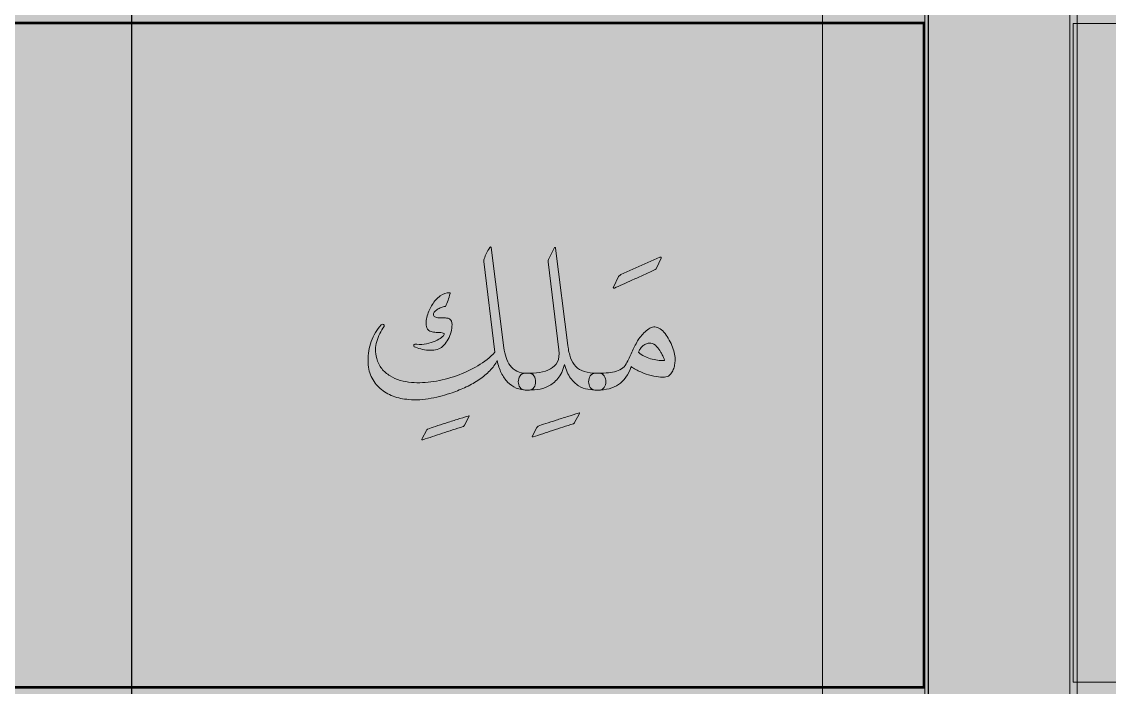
# Model space of a CAD drawing. Header units: inches. Extents: x -1481 to -429, y -1676 to -696.
# Drawn here: x -800.4 to -747.1, y -865.2 to -832.6 of the extents above; entities that cross this region are included whole.
import ezdxf

# ---------------------------------------------------------------- set-up
doc = ezdxf.new("R2010")
doc.units = ezdxf.units.IN
doc.header["$MEASUREMENT"] = 0
doc.layers.add('Layer 1', color=7, linetype='Continuous')

# ---------------------------------------------------------------- blocks, each defined once
blk = doc.blocks.new('block 233')
at = {"layer": 'Layer 1', "true_color": 0x009344}
h = blk.add_hatch(color=114, dxfattribs=at)
h.dxf.hatch_style = 2
h.paths.add_polyline_path([(-693.785, -985.727), (-933.785, -985.727), (-933.785, -695.727), (-693.785, -695.727)])
blk = doc.blocks.new('block 299')
at = {"layer": 'Layer 1', "color": 40, "lineweight": 30, "true_color": 0xf9a01b}
blk.add_lwpolyline([(-834.071, -776.717), (-795.008, -776.717), (-795.008, -979.845), (-834.071, -979.845), (-834.071, -776.717)], dxfattribs=at)
at = {"layer": 'Layer 1', "lineweight": 0}
blk.add_lwpolyline([(-910.189, -800.206), (-756.124, -800.206), (-756.124, -962.906), (-910.189, -962.906), (-910.189, -800.206)], dxfattribs=at)
at = {"layer": 'Layer 1', "color": 40, "lineweight": 30, "true_color": 0xf9a01b}
blk.add_open_spline([(-795.008, -776.717), (-795.008, -776.717), (-772.392, -776.717), (-772.392, -776.717), (-763.308, -776.717), (-755.945, -783.712), (-755.945, -792.342), (-755.945, -792.342), (-755.945, -979.845), (-755.945, -979.845), (-755.945, -979.845), (-795.008, -979.845), (-795.008, -979.845), (-795.008, -979.845), (-795.008, -776.717), (-795.008, -776.717)], degree=3, knots=[0, 0, 0, 0, 1, 1, 1, 2, 2, 2, 3, 3, 3, 4, 4, 4, 5, 5, 5, 5], dxfattribs=at)
blk = doc.blocks.new('block 298')
at = {"layer": 'Layer 1', "true_color": 0x49c6ea}
h = blk.add_hatch(color=133, dxfattribs=at)
h.dxf.hatch_style = 2
h.paths.add_polyline_path([(-918.978, -972.482), (-748.663, -972.482), (-748.663, -755.291), (-918.978, -755.291)])
h = blk.add_hatch(color=133, dxfattribs=at)
h.dxf.hatch_style = 2
h.paths.add_polyline_path([(-907.24, -967.404), (-761.143, -967.404), (-761.143, -765.838), (-907.24, -765.838)])
at = {"layer": 'Layer 1', "true_color": 0xffed96}
h = blk.add_hatch(color=41, dxfattribs=at)
h.dxf.hatch_style = 2
h.paths.add_polyline_path([(-911.867, -865.164), (-756.165, -865.164), (-756.165, -832.639), (-911.867, -832.639)])
at = {"layer": 'Layer 1', "lineweight": 0}
for points in [[(-918.978, -972.482), (-748.663, -972.482), (-748.663, -755.291), (-918.978, -755.291), (-918.978, -972.482)], [(-918.978, -972.482), (-748.663, -972.482), (-748.663, -755.291), (-918.978, -755.291), (-918.978, -972.482)], [(-907.24, -967.404), (-761.143, -967.404), (-761.143, -765.838), (-907.24, -765.838), (-907.24, -967.404)], [(-911.867, -865.164), (-756.165, -865.164), (-756.165, -832.639), (-911.867, -832.639), (-911.867, -865.164)]]:
    blk.add_lwpolyline(points, dxfattribs=at)
at = {"layer": 'Layer 1', "color": 44, "lineweight": 53, "true_color": 0xaf7e09}
blk.add_lwpolyline([(-911.867, -865.164), (-756.165, -865.164), (-756.165, -832.639), (-911.867, -832.639), (-911.867, -865.164)], dxfattribs=at)
at = {"layer": 'Layer 1'}
blk.add_blockref('block 299', (0, 0), dxfattribs=at)
blk = doc.blocks.new('block 303')
at = {"layer": 'Layer 1', "lineweight": 0}
blk.add_lwpolyline([(-918.978, -972.482), (-748.663, -972.482), (-748.663, -755.291), (-918.978, -755.291), (-918.978, -972.482)], dxfattribs=at)
blk = doc.blocks.new('block 312')
at = {"layer": 'Layer 1', "true_color": 0x231f20}
h = blk.add_hatch(color=250, dxfattribs=at)
h.dxf.hatch_style = 2
edge = h.paths.add_edge_path()
edge.add_spline(control_points=[(-778.76, -852.4), (-779.103, -852.508), (-779.44, -852.619), (-779.772, -852.73), (-780.105, -852.842), (-780.423, -852.948), (-780.728, -853.045), (-780.784, -853.063), (-780.798, -853.045), (-780.77, -852.993), (-780.77, -852.993), (-780.555, -852.594), (-780.555, -852.594), (-780.544, -852.573), (-780.534, -852.558), (-780.526, -852.547), (-780.517, -852.537), (-780.502, -852.528), (-780.481, -852.521), (-780.387, -852.486), (-780.262, -852.443), (-780.108, -852.392), (-779.955, -852.341), (-779.787, -852.287), (-779.607, -852.229), (-779.427, -852.172), (-779.242, -852.113), (-779.053, -852.054), (-778.865, -851.994), (-778.684, -851.938), (-778.513, -851.886), (-778.485, -851.875), (-778.467, -851.873), (-778.46, -851.878), (-778.453, -851.883), (-778.457, -851.9), (-778.471, -851.927), (-778.471, -851.927), (-778.697, -852.337), (-778.697, -852.337), (-778.707, -852.351), (-778.717, -852.364), (-778.726, -852.376), (-778.734, -852.389), (-778.746, -852.396), (-778.76, -852.4)], knot_values=[0, 0, 0, 0, 1, 1, 1, 2, 2, 2, 3, 3, 3, 4, 4, 4, 5, 5, 5, 6, 6, 6, 7, 7, 7, 8, 8, 8, 9, 9, 9, 10, 10, 10, 11, 11, 11, 12, 12, 12, 13, 13, 13, 14, 14, 14, 15, 15, 15, 15], degree=3, periodic=1)
at = {"layer": 'Layer 1', "lineweight": 0}
blk.add_open_spline([(-778.76, -852.4), (-779.103, -852.508), (-779.44, -852.619), (-779.772, -852.73), (-780.105, -852.842), (-780.423, -852.948), (-780.728, -853.045), (-780.784, -853.063), (-780.798, -853.045), (-780.77, -852.993), (-780.77, -852.993), (-780.555, -852.594), (-780.555, -852.594), (-780.544, -852.573), (-780.534, -852.558), (-780.526, -852.547), (-780.517, -852.537), (-780.502, -852.528), (-780.481, -852.521), (-780.387, -852.486), (-780.262, -852.443), (-780.108, -852.392), (-779.955, -852.341), (-779.787, -852.287), (-779.607, -852.229), (-779.427, -852.172), (-779.242, -852.113), (-779.053, -852.054), (-778.865, -851.994), (-778.684, -851.938), (-778.513, -851.886), (-778.485, -851.875), (-778.467, -851.873), (-778.46, -851.878), (-778.453, -851.883), (-778.457, -851.9), (-778.471, -851.927), (-778.471, -851.927), (-778.697, -852.337), (-778.697, -852.337), (-778.707, -852.351), (-778.717, -852.364), (-778.726, -852.376), (-778.734, -852.389), (-778.746, -852.396), (-778.76, -852.4)], degree=3, knots=[0, 0, 0, 0, 1, 1, 1, 2, 2, 2, 3, 3, 3, 4, 4, 4, 5, 5, 5, 6, 6, 6, 7, 7, 7, 8, 8, 8, 9, 9, 9, 10, 10, 10, 11, 11, 11, 12, 12, 12, 13, 13, 13, 14, 14, 14, 15, 15, 15, 15], dxfattribs=at)
blk = doc.blocks.new('block 313')
at = {"layer": 'Layer 1', "true_color": 0x231f20}
h = blk.add_hatch(color=250, dxfattribs=at)
h.dxf.hatch_style = 2
edge = h.paths.add_edge_path()
edge.add_spline(control_points=[(-773.353, -852.261), (-773.696, -852.369), (-774.033, -852.479), (-774.366, -852.591), (-774.698, -852.703), (-775.017, -852.808), (-775.321, -852.906), (-775.377, -852.923), (-775.391, -852.906), (-775.363, -852.853), (-775.363, -852.853), (-775.148, -852.455), (-775.148, -852.455), (-775.137, -852.434), (-775.128, -852.418), (-775.119, -852.407), (-775.11, -852.397), (-775.095, -852.388), (-775.074, -852.381), (-774.98, -852.346), (-774.856, -852.303), (-774.702, -852.253), (-774.548, -852.202), (-774.381, -852.148), (-774.2, -852.09), (-774.02, -852.032), (-773.836, -851.974), (-773.647, -851.914), (-773.458, -851.854), (-773.278, -851.799), (-773.106, -851.746), (-773.078, -851.736), (-773.061, -851.733), (-773.054, -851.738), (-773.047, -851.743), (-773.05, -851.76), (-773.064, -851.788), (-773.064, -851.788), (-773.29, -852.198), (-773.29, -852.198), (-773.3, -852.211), (-773.31, -852.224), (-773.319, -852.237), (-773.327, -852.249), (-773.339, -852.257), (-773.353, -852.261)], knot_values=[0, 0, 0, 0, 1, 1, 1, 2, 2, 2, 3, 3, 3, 4, 4, 4, 5, 5, 5, 6, 6, 6, 7, 7, 7, 8, 8, 8, 9, 9, 9, 10, 10, 10, 11, 11, 11, 12, 12, 12, 13, 13, 13, 14, 14, 14, 15, 15, 15, 15], degree=3, periodic=1)
at = {"layer": 'Layer 1', "lineweight": 0}
blk.add_open_spline([(-773.353, -852.261), (-773.696, -852.369), (-774.033, -852.479), (-774.366, -852.591), (-774.698, -852.703), (-775.017, -852.808), (-775.321, -852.906), (-775.377, -852.923), (-775.391, -852.906), (-775.363, -852.853), (-775.363, -852.853), (-775.148, -852.455), (-775.148, -852.455), (-775.137, -852.434), (-775.128, -852.418), (-775.119, -852.407), (-775.11, -852.397), (-775.095, -852.388), (-775.074, -852.381), (-774.98, -852.346), (-774.856, -852.303), (-774.702, -852.253), (-774.548, -852.202), (-774.381, -852.148), (-774.2, -852.09), (-774.02, -852.032), (-773.836, -851.974), (-773.647, -851.914), (-773.458, -851.854), (-773.278, -851.799), (-773.106, -851.746), (-773.078, -851.736), (-773.061, -851.733), (-773.054, -851.738), (-773.047, -851.743), (-773.05, -851.76), (-773.064, -851.788), (-773.064, -851.788), (-773.29, -852.198), (-773.29, -852.198), (-773.3, -852.211), (-773.31, -852.224), (-773.319, -852.237), (-773.327, -852.249), (-773.339, -852.257), (-773.353, -852.261)], degree=3, knots=[0, 0, 0, 0, 1, 1, 1, 2, 2, 2, 3, 3, 3, 4, 4, 4, 5, 5, 5, 6, 6, 6, 7, 7, 7, 8, 8, 8, 9, 9, 9, 10, 10, 10, 11, 11, 11, 12, 12, 12, 13, 13, 13, 14, 14, 14, 15, 15, 15, 15], dxfattribs=at)
blk = doc.blocks.new('block 314')
at = {"layer": 'Layer 1', "true_color": 0x231f20}
h = blk.add_hatch(color=250, dxfattribs=at)
h.dxf.hatch_style = 2
edge = h.paths.add_edge_path()
edge.add_spline(control_points=[(-769.345, -844.714), (-769.52, -844.795), (-769.703, -844.879), (-769.893, -844.966), (-770.084, -845.054), (-770.268, -845.138), (-770.447, -845.218), (-770.625, -845.299), (-770.792, -845.374), (-770.946, -845.444), (-771.1, -845.514), (-771.231, -845.572), (-771.339, -845.617), (-771.364, -845.628), (-771.381, -845.628), (-771.392, -845.617), (-771.402, -845.607), (-771.402, -845.591), (-771.392, -845.57), (-771.392, -845.57), (-771.135, -845.055), (-771.135, -845.055), (-771.117, -845.028), (-771.099, -845.008), (-771.079, -844.995), (-771.06, -844.983), (-771.042, -844.972), (-771.024, -844.961), (-771.024, -844.961), (-769.109, -844.111), (-769.109, -844.111), (-769.053, -844.086), (-769.035, -844.101), (-769.056, -844.153), (-769.056, -844.153), (-769.271, -844.641), (-769.271, -844.641), (-769.282, -844.672), (-769.306, -844.697), (-769.345, -844.714)], knot_values=[0, 0, 0, 0, 1, 1, 1, 2, 2, 2, 3, 3, 3, 4, 4, 4, 5, 5, 5, 6, 6, 6, 7, 7, 7, 8, 8, 8, 9, 9, 9, 10, 10, 10, 11, 11, 11, 12, 12, 12, 13, 13, 13, 13], degree=3, periodic=1)
at = {"layer": 'Layer 1', "lineweight": 0}
blk.add_open_spline([(-769.345, -844.714), (-769.52, -844.795), (-769.703, -844.879), (-769.893, -844.966), (-770.084, -845.054), (-770.268, -845.138), (-770.447, -845.218), (-770.625, -845.299), (-770.792, -845.374), (-770.946, -845.444), (-771.1, -845.514), (-771.231, -845.572), (-771.339, -845.617), (-771.364, -845.628), (-771.381, -845.628), (-771.392, -845.617), (-771.402, -845.607), (-771.402, -845.591), (-771.392, -845.57), (-771.392, -845.57), (-771.135, -845.055), (-771.135, -845.055), (-771.117, -845.028), (-771.099, -845.008), (-771.079, -844.995), (-771.06, -844.983), (-771.042, -844.972), (-771.024, -844.961), (-771.024, -844.961), (-769.109, -844.111), (-769.109, -844.111), (-769.053, -844.086), (-769.035, -844.101), (-769.056, -844.153), (-769.056, -844.153), (-769.271, -844.641), (-769.271, -844.641), (-769.282, -844.672), (-769.306, -844.697), (-769.345, -844.714)], degree=3, knots=[0, 0, 0, 0, 1, 1, 1, 2, 2, 2, 3, 3, 3, 4, 4, 4, 5, 5, 5, 6, 6, 6, 7, 7, 7, 8, 8, 8, 9, 9, 9, 10, 10, 10, 11, 11, 11, 12, 12, 12, 13, 13, 13, 13], dxfattribs=at)
blk = doc.blocks.new('block 297')
at = {"layer": 'Layer 1', "true_color": 0x231f20}
h = blk.add_hatch(color=250, dxfattribs=at)
h.dxf.hatch_style = 2
edge = h.paths.add_edge_path()
edge.add_spline(control_points=[(-775.529, -849.792), (-775.421, -849.792), (-775.339, -849.834), (-775.285, -849.92), (-775.231, -850.006), (-775.204, -850.101), (-775.204, -850.206), (-775.204, -850.308), (-775.231, -850.401), (-775.285, -850.487), (-775.339, -850.573), (-775.421, -850.616), (-775.529, -850.616), (-775.529, -850.616), (-775.629, -850.616), (-775.629, -850.616), (-775.818, -850.616), (-775.992, -850.582), (-776.151, -850.516), (-776.31, -850.449), (-776.451, -850.353), (-776.574, -850.227), (-776.696, -850.101), (-776.8, -849.949), (-776.886, -849.771), (-776.972, -849.592), (-777.039, -849.391), (-777.088, -849.167), (-777.176, -849.345), (-777.295, -849.512), (-777.448, -849.666), (-777.6, -849.82), (-777.773, -849.963), (-777.967, -850.096), (-778.161, -850.229), (-778.372, -850.35), (-778.6, -850.458), (-778.827, -850.567), (-779.058, -850.661), (-779.292, -850.742), (-779.611, -850.854), (-779.956, -850.945), (-780.326, -851.017), (-780.697, -851.089), (-781.063, -851.109), (-781.423, -851.077), (-781.693, -851.056), (-781.948, -851), (-782.19, -850.91), (-782.431, -850.818), (-782.643, -850.693), (-782.825, -850.534), (-783.007, -850.375), (-783.151, -850.182), (-783.258, -849.954), (-783.364, -849.727), (-783.418, -849.464), (-783.418, -849.167), (-783.418, -848.852), (-783.365, -848.541), (-783.26, -848.233), (-783.155, -847.925), (-782.991, -847.655), (-782.767, -847.425), (-782.735, -847.39), (-782.699, -847.383), (-782.657, -847.404), (-782.615, -847.425), (-782.606, -847.454), (-782.63, -847.493), (-782.791, -847.724), (-782.911, -847.97), (-782.99, -848.233), (-783.069, -848.495), (-783.07, -848.772), (-782.993, -849.062), (-782.944, -849.255), (-782.861, -849.422), (-782.746, -849.563), (-782.63, -849.705), (-782.495, -849.823), (-782.339, -849.918), (-782.184, -850.012), (-782.016, -850.086), (-781.835, -850.138), (-781.655, -850.19), (-781.474, -850.224), (-781.292, -850.238), (-780.932, -850.269), (-780.567, -850.255), (-780.198, -850.196), (-779.829, -850.136), (-779.459, -850.042), (-779.088, -849.912), (-778.706, -849.779), (-778.355, -849.617), (-778.033, -849.424), (-777.711, -849.232), (-777.433, -849.01), (-777.198, -848.758), (-777.198, -848.758), (-777.749, -844.317), (-777.749, -844.317), (-777.756, -844.261), (-777.749, -844.216), (-777.728, -844.181), (-777.69, -844.09), (-777.65, -844), (-777.608, -843.911), (-777.566, -843.821), (-777.515, -843.73), (-777.455, -843.635), (-777.417, -843.586), (-777.394, -843.586), (-777.387, -843.635), (-777.387, -843.635), (-776.757, -848.548), (-776.757, -848.548), (-776.736, -848.709), (-776.702, -848.864), (-776.655, -849.015), (-776.608, -849.165), (-776.539, -849.298), (-776.448, -849.414), (-776.36, -849.529), (-776.25, -849.621), (-776.117, -849.689), (-775.984, -849.757), (-775.821, -849.792), (-775.629, -849.792), (-775.629, -849.792), (-775.529, -849.792), (-775.529, -849.792)], knot_values=[0, 0, 0, 0, 1, 1, 1, 2, 2, 2, 3, 3, 3, 4, 4, 4, 5, 5, 5, 6, 6, 6, 7, 7, 7, 8, 8, 8, 9, 9, 9, 10, 10, 10, 11, 11, 11, 12, 12, 12, 13, 13, 13, 14, 14, 14, 15, 15, 15, 16, 16, 16, 17, 17, 17, 18, 18, 18, 19, 19, 19, 20, 20, 20, 21, 21, 21, 22, 22, 22, 23, 23, 23, 24, 24, 24, 25, 25, 25, 26, 26, 26, 27, 27, 27, 28, 28, 28, 29, 29, 29, 30, 30, 30, 31, 31, 31, 32, 32, 32, 33, 33, 33, 34, 34, 34, 35, 35, 35, 36, 36, 36, 37, 37, 37, 38, 38, 38, 39, 39, 39, 40, 40, 40, 41, 41, 41, 42, 42, 42, 43, 43, 43, 44, 44, 44, 44], degree=3, periodic=1)
edge = h.paths.add_edge_path()
edge.add_spline(control_points=[(-779.817, -848.521), (-779.894, -848.581), (-779.99, -848.621), (-780.106, -848.642), (-780.221, -848.663), (-780.341, -848.669), (-780.465, -848.661), (-780.59, -848.652), (-780.713, -848.632), (-780.835, -848.6), (-780.958, -848.569), (-781.065, -848.532), (-781.156, -848.49), (-781.177, -848.469), (-781.18, -848.441), (-781.166, -848.406), (-781.152, -848.371), (-781.105, -848.357), (-781.024, -848.364), (-780.864, -848.385), (-780.704, -848.379), (-780.547, -848.346), (-780.389, -848.312), (-780.248, -848.268), (-780.122, -848.212), (-779.996, -848.156), (-779.893, -848.097), (-779.815, -848.036), (-779.736, -847.975), (-779.693, -847.927), (-779.686, -847.892), (-779.679, -847.86), (-779.693, -847.837), (-779.728, -847.823), (-779.763, -847.809), (-779.804, -847.8), (-779.851, -847.795), (-779.899, -847.789), (-779.946, -847.788), (-779.993, -847.789), (-780.04, -847.791), (-780.071, -847.792), (-780.085, -847.792), (-780.165, -847.785), (-780.247, -847.772), (-780.329, -847.753), (-780.411, -847.733), (-780.482, -847.671), (-780.542, -847.566), (-780.566, -847.479), (-780.575, -847.384), (-780.568, -847.283), (-780.561, -847.181), (-780.543, -847.08), (-780.515, -846.978), (-780.487, -846.877), (-780.452, -846.779), (-780.408, -846.684), (-780.364, -846.59), (-780.319, -846.506), (-780.274, -846.433), (-780.162, -846.254), (-780.031, -846.112), (-779.88, -846.005), (-779.73, -845.898), (-779.576, -845.845), (-779.418, -845.845), (-779.397, -845.845), (-779.389, -845.857), (-779.392, -845.881), (-779.427, -846.007), (-779.462, -846.119), (-779.497, -846.217), (-779.532, -846.315), (-779.571, -846.419), (-779.613, -846.527), (-779.655, -846.52), (-779.71, -846.528), (-779.778, -846.551), (-779.846, -846.573), (-779.913, -846.603), (-779.977, -846.64), (-780.042, -846.677), (-780.098, -846.719), (-780.145, -846.766), (-780.193, -846.813), (-780.216, -846.859), (-780.216, -846.905), (-780.216, -846.964), (-780.19, -847.006), (-780.137, -847.031), (-780.085, -847.055), (-780.022, -847.07), (-779.948, -847.076), (-779.875, -847.081), (-779.8, -847.083), (-779.723, -847.081), (-779.646, -847.079), (-779.583, -847.082), (-779.534, -847.089), (-779.481, -847.099), (-779.437, -847.117), (-779.4, -847.141), (-779.363, -847.166), (-779.336, -847.199), (-779.319, -847.241), (-779.298, -847.349), (-779.296, -847.465), (-779.313, -847.587), (-779.331, -847.71), (-779.362, -847.83), (-779.408, -847.947), (-779.453, -848.064), (-779.512, -848.173), (-779.584, -848.275), (-779.655, -848.376), (-779.733, -848.458), (-779.817, -848.521)], knot_values=[0, 0, 0, 0, 1, 1, 1, 2, 2, 2, 3, 3, 3, 4, 4, 4, 5, 5, 5, 6, 6, 6, 7, 7, 7, 8, 8, 8, 9, 9, 9, 10, 10, 10, 11, 11, 11, 12, 12, 12, 13, 13, 13, 14, 14, 14, 15, 15, 15, 16, 16, 16, 17, 17, 17, 18, 18, 18, 19, 19, 19, 20, 20, 20, 21, 21, 21, 22, 22, 22, 23, 23, 23, 24, 24, 24, 25, 25, 25, 26, 26, 26, 27, 27, 27, 28, 28, 28, 29, 29, 29, 30, 30, 30, 31, 31, 31, 32, 32, 32, 33, 33, 33, 34, 34, 34, 35, 35, 35, 36, 36, 36, 37, 37, 37, 38, 38, 38, 39, 39, 39, 39], degree=3, periodic=1)
h = blk.add_hatch(color=250, dxfattribs=at)
h.dxf.hatch_style = 2
edge = h.paths.add_edge_path()
edge.add_spline(control_points=[(-775.716, -849.792), (-775.716, -849.792), (-775.621, -849.792), (-775.621, -849.792), (-775.411, -849.792), (-775.207, -849.778), (-775.007, -849.75), (-774.808, -849.722), (-774.633, -849.666), (-774.482, -849.582), (-774.332, -849.501), (-774.217, -849.386), (-774.139, -849.235), (-774.06, -849.085), (-774.036, -848.889), (-774.068, -848.647), (-774.068, -848.647), (-774.593, -844.338), (-774.593, -844.338), (-774.596, -844.296), (-774.587, -844.254), (-774.566, -844.212), (-774.566, -844.212), (-774.299, -843.661), (-774.299, -843.661), (-774.288, -843.637), (-774.274, -843.626), (-774.257, -843.627), (-774.239, -843.629), (-774.229, -843.64), (-774.225, -843.661), (-774.225, -843.661), (-773.622, -848.437), (-773.622, -848.437), (-773.594, -848.665), (-773.55, -848.863), (-773.49, -849.031), (-773.431, -849.199), (-773.345, -849.34), (-773.233, -849.456), (-773.125, -849.568), (-772.986, -849.652), (-772.816, -849.708), (-772.646, -849.764), (-772.435, -849.792), (-772.183, -849.792), (-772.183, -849.792), (-772.089, -849.792), (-772.089, -849.792), (-771.977, -849.792), (-771.894, -849.834), (-771.84, -849.92), (-771.785, -850.006), (-771.758, -850.101), (-771.758, -850.206), (-771.758, -850.308), (-771.785, -850.401), (-771.84, -850.487), (-771.894, -850.573), (-771.977, -850.616), (-772.089, -850.616), (-772.089, -850.616), (-772.183, -850.616), (-772.183, -850.616), (-772.334, -850.616), (-772.488, -850.602), (-772.645, -850.576), (-772.803, -850.55), (-772.953, -850.493), (-773.097, -850.406), (-773.24, -850.318), (-773.373, -850.191), (-773.496, -850.025), (-773.618, -849.859), (-773.716, -849.636), (-773.789, -849.356), (-773.863, -849.65), (-773.971, -849.881), (-774.115, -850.049), (-774.258, -850.217), (-774.416, -850.343), (-774.587, -850.427), (-774.762, -850.511), (-774.941, -850.563), (-775.123, -850.584), (-775.305, -850.605), (-775.471, -850.616), (-775.621, -850.616), (-775.621, -850.616), (-775.716, -850.616), (-775.716, -850.616), (-775.828, -850.616), (-775.912, -850.573), (-775.968, -850.487), (-776.024, -850.401), (-776.052, -850.308), (-776.052, -850.206), (-776.052, -850.101), (-776.024, -850.006), (-775.968, -849.92), (-775.912, -849.834), (-775.828, -849.792), (-775.716, -849.792)], knot_values=[0, 0, 0, 0, 1, 1, 1, 2, 2, 2, 3, 3, 3, 4, 4, 4, 5, 5, 5, 6, 6, 6, 7, 7, 7, 8, 8, 8, 9, 9, 9, 10, 10, 10, 11, 11, 11, 12, 12, 12, 13, 13, 13, 14, 14, 14, 15, 15, 15, 16, 16, 16, 17, 17, 17, 18, 18, 18, 19, 19, 19, 20, 20, 20, 21, 21, 21, 22, 22, 22, 23, 23, 23, 24, 24, 24, 25, 25, 25, 26, 26, 26, 27, 27, 27, 28, 28, 28, 29, 29, 29, 30, 30, 30, 31, 31, 31, 32, 32, 32, 33, 33, 33, 34, 34, 34, 34], degree=3, periodic=1)
h = blk.add_hatch(color=250, dxfattribs=at)
h.dxf.hatch_style = 2
edge = h.paths.add_edge_path()
edge.add_spline(control_points=[(-772.182, -849.792), (-772.035, -849.792), (-771.889, -849.787), (-771.743, -849.778), (-771.598, -849.77), (-771.463, -849.75), (-771.337, -849.718), (-771.211, -849.687), (-771.098, -849.64), (-770.998, -849.579), (-770.898, -849.518), (-770.82, -849.435), (-770.764, -849.33), (-770.663, -849.141), (-770.57, -848.951), (-770.486, -848.76), (-770.402, -848.57), (-770.31, -848.385), (-770.208, -848.207), (-770.17, -848.14), (-770.118, -848.067), (-770.053, -847.986), (-769.989, -847.906), (-769.918, -847.83), (-769.841, -847.758), (-769.764, -847.686), (-769.683, -847.627), (-769.599, -847.582), (-769.515, -847.537), (-769.433, -847.516), (-769.353, -847.519), (-769.265, -847.523), (-769.179, -847.554), (-769.095, -847.613), (-769.011, -847.673), (-768.932, -847.75), (-768.857, -847.844), (-768.781, -847.939), (-768.713, -848.045), (-768.652, -848.162), (-768.591, -848.279), (-768.537, -848.397), (-768.492, -848.516), (-768.446, -848.635), (-768.412, -848.75), (-768.39, -848.86), (-768.367, -848.97), (-768.357, -849.066), (-768.361, -849.146), (-768.368, -849.22), (-768.378, -849.297), (-768.392, -849.38), (-768.406, -849.462), (-768.428, -849.54), (-768.458, -849.613), (-768.488, -849.687), (-768.526, -849.754), (-768.573, -849.815), (-768.62, -849.876), (-768.679, -849.923), (-768.749, -849.954), (-768.83, -849.982), (-768.94, -849.991), (-769.08, -849.981), (-769.22, -849.97), (-769.373, -849.944), (-769.539, -849.902), (-769.705, -849.86), (-769.874, -849.802), (-770.045, -849.729), (-770.217, -849.655), (-770.376, -849.568), (-770.523, -849.466), (-770.659, -849.869), (-770.864, -850.161), (-771.137, -850.343), (-771.41, -850.525), (-771.758, -850.616), (-772.182, -850.616), (-772.182, -850.616), (-772.276, -850.616), (-772.276, -850.616), (-772.388, -850.616), (-772.471, -850.573), (-772.525, -850.487), (-772.58, -850.401), (-772.607, -850.307), (-772.607, -850.204), (-772.607, -850.1), (-772.58, -850.006), (-772.525, -849.92), (-772.471, -849.834), (-772.388, -849.792), (-772.276, -849.792), (-772.276, -849.792), (-772.182, -849.792), (-772.182, -849.792)], knot_values=[0, 0, 0, 0, 1, 1, 1, 2, 2, 2, 3, 3, 3, 4, 4, 4, 5, 5, 5, 6, 6, 6, 7, 7, 7, 8, 8, 8, 9, 9, 9, 10, 10, 10, 11, 11, 11, 12, 12, 12, 13, 13, 13, 14, 14, 14, 15, 15, 15, 16, 16, 16, 17, 17, 17, 18, 18, 18, 19, 19, 19, 20, 20, 20, 21, 21, 21, 22, 22, 22, 23, 23, 23, 24, 24, 24, 25, 25, 25, 26, 26, 26, 27, 27, 27, 28, 28, 28, 29, 29, 29, 30, 30, 30, 31, 31, 31, 32, 32, 32, 32], degree=3, periodic=1)
edge = h.paths.add_edge_path()
edge.add_spline(control_points=[(-768.886, -849.172), (-768.879, -849.162), (-768.885, -849.133), (-768.904, -849.086), (-768.923, -849.038), (-768.947, -848.987), (-768.975, -848.931), (-769.003, -848.875), (-769.031, -848.822), (-769.059, -848.771), (-769.087, -848.72), (-769.106, -848.686), (-769.116, -848.668), (-769.176, -848.581), (-769.249, -848.499), (-769.334, -848.422), (-769.42, -848.345), (-769.526, -848.31), (-769.652, -848.317), (-769.708, -848.32), (-769.763, -848.336), (-769.817, -848.364), (-769.871, -848.392), (-769.921, -848.427), (-769.967, -848.469), (-770.012, -848.511), (-770.052, -848.557), (-770.087, -848.608), (-770.122, -848.659), (-770.149, -848.71), (-770.166, -848.763), (-769.988, -848.913), (-769.788, -849.019), (-769.568, -849.08), (-769.347, -849.142), (-769.12, -849.172), (-768.886, -849.172)], knot_values=[0, 0, 0, 0, 1, 1, 1, 2, 2, 2, 3, 3, 3, 4, 4, 4, 5, 5, 5, 6, 6, 6, 7, 7, 7, 8, 8, 8, 9, 9, 9, 10, 10, 10, 11, 11, 11, 12, 12, 12, 12], degree=3, periodic=1)
at = {"layer": 'Layer 1', "lineweight": 0}
blk.add_lwpolyline([(-918.978, -972.482), (-748.663, -972.482), (-748.663, -755.291), (-918.978, -755.291), (-918.978, -972.482)], dxfattribs=at)
for points, knots in [([(-775.529, -849.792), (-775.421, -849.792), (-775.339, -849.834), (-775.285, -849.92), (-775.231, -850.006), (-775.204, -850.101), (-775.204, -850.206), (-775.204, -850.308), (-775.231, -850.401), (-775.285, -850.487), (-775.339, -850.573), (-775.421, -850.616), (-775.529, -850.616), (-775.529, -850.616), (-775.629, -850.616), (-775.629, -850.616), (-775.818, -850.616), (-775.992, -850.582), (-776.151, -850.516), (-776.31, -850.449), (-776.451, -850.353), (-776.574, -850.227), (-776.696, -850.101), (-776.8, -849.949), (-776.886, -849.771), (-776.972, -849.592), (-777.039, -849.391), (-777.088, -849.167), (-777.176, -849.345), (-777.295, -849.512), (-777.448, -849.666), (-777.6, -849.82), (-777.773, -849.963), (-777.967, -850.096), (-778.161, -850.229), (-778.372, -850.35), (-778.6, -850.458), (-778.827, -850.567), (-779.058, -850.661), (-779.292, -850.742), (-779.611, -850.854), (-779.956, -850.945), (-780.326, -851.017), (-780.697, -851.089), (-781.063, -851.109), (-781.423, -851.077), (-781.693, -851.056), (-781.948, -851), (-782.19, -850.91), (-782.431, -850.818), (-782.643, -850.693), (-782.825, -850.534), (-783.007, -850.375), (-783.151, -850.182), (-783.258, -849.954), (-783.364, -849.727), (-783.418, -849.464), (-783.418, -849.167), (-783.418, -848.852), (-783.365, -848.541), (-783.26, -848.233), (-783.155, -847.925), (-782.991, -847.655), (-782.767, -847.425), (-782.735, -847.39), (-782.699, -847.383), (-782.657, -847.404), (-782.615, -847.425), (-782.606, -847.454), (-782.63, -847.493), (-782.791, -847.724), (-782.911, -847.97), (-782.99, -848.233), (-783.069, -848.495), (-783.07, -848.772), (-782.993, -849.062), (-782.944, -849.255), (-782.861, -849.422), (-782.746, -849.563), (-782.63, -849.705), (-782.495, -849.823), (-782.339, -849.918), (-782.184, -850.012), (-782.016, -850.086), (-781.835, -850.138), (-781.655, -850.19), (-781.474, -850.224), (-781.292, -850.238), (-780.932, -850.269), (-780.567, -850.255), (-780.198, -850.196), (-779.829, -850.136), (-779.459, -850.042), (-779.088, -849.912), (-778.706, -849.779), (-778.355, -849.617), (-778.033, -849.424), (-777.711, -849.232), (-777.433, -849.01), (-777.198, -848.758), (-777.198, -848.758), (-777.749, -844.317), (-777.749, -844.317), (-777.756, -844.261), (-777.749, -844.216), (-777.728, -844.181), (-777.69, -844.09), (-777.65, -844), (-777.608, -843.911), (-777.566, -843.821), (-777.515, -843.73), (-777.455, -843.635), (-777.417, -843.586), (-777.394, -843.586), (-777.387, -843.635), (-777.387, -843.635), (-776.757, -848.548), (-776.757, -848.548), (-776.736, -848.709), (-776.702, -848.864), (-776.655, -849.015), (-776.608, -849.165), (-776.539, -849.298), (-776.448, -849.414), (-776.36, -849.529), (-776.25, -849.621), (-776.117, -849.689), (-775.984, -849.757), (-775.821, -849.792), (-775.629, -849.792), (-775.629, -849.792), (-775.529, -849.792), (-775.529, -849.792)], [0, 0, 0, 0, 1, 1, 1, 2, 2, 2, 3, 3, 3, 4, 4, 4, 5, 5, 5, 6, 6, 6, 7, 7, 7, 8, 8, 8, 9, 9, 9, 10, 10, 10, 11, 11, 11, 12, 12, 12, 13, 13, 13, 14, 14, 14, 15, 15, 15, 16, 16, 16, 17, 17, 17, 18, 18, 18, 19, 19, 19, 20, 20, 20, 21, 21, 21, 22, 22, 22, 23, 23, 23, 24, 24, 24, 25, 25, 25, 26, 26, 26, 27, 27, 27, 28, 28, 28, 29, 29, 29, 30, 30, 30, 31, 31, 31, 32, 32, 32, 33, 33, 33, 34, 34, 34, 35, 35, 35, 36, 36, 36, 37, 37, 37, 38, 38, 38, 39, 39, 39, 40, 40, 40, 41, 41, 41, 42, 42, 42, 43, 43, 43, 44, 44, 44, 44]), ([(-775.716, -849.792), (-775.716, -849.792), (-775.621, -849.792), (-775.621, -849.792), (-775.411, -849.792), (-775.207, -849.778), (-775.007, -849.75), (-774.808, -849.722), (-774.633, -849.666), (-774.482, -849.582), (-774.332, -849.501), (-774.217, -849.386), (-774.139, -849.235), (-774.06, -849.085), (-774.036, -848.889), (-774.068, -848.647), (-774.068, -848.647), (-774.593, -844.338), (-774.593, -844.338), (-774.596, -844.296), (-774.587, -844.254), (-774.566, -844.212), (-774.566, -844.212), (-774.299, -843.661), (-774.299, -843.661), (-774.288, -843.637), (-774.274, -843.626), (-774.257, -843.627), (-774.239, -843.629), (-774.229, -843.64), (-774.225, -843.661), (-774.225, -843.661), (-773.622, -848.437), (-773.622, -848.437), (-773.594, -848.665), (-773.55, -848.863), (-773.49, -849.031), (-773.431, -849.199), (-773.345, -849.34), (-773.233, -849.456), (-773.125, -849.568), (-772.986, -849.652), (-772.816, -849.708), (-772.646, -849.764), (-772.435, -849.792), (-772.183, -849.792), (-772.183, -849.792), (-772.089, -849.792), (-772.089, -849.792), (-771.977, -849.792), (-771.894, -849.834), (-771.84, -849.92), (-771.785, -850.006), (-771.758, -850.101), (-771.758, -850.206), (-771.758, -850.308), (-771.785, -850.401), (-771.84, -850.487), (-771.894, -850.573), (-771.977, -850.616), (-772.089, -850.616), (-772.089, -850.616), (-772.183, -850.616), (-772.183, -850.616), (-772.334, -850.616), (-772.488, -850.602), (-772.645, -850.576), (-772.803, -850.55), (-772.953, -850.493), (-773.097, -850.406), (-773.24, -850.318), (-773.373, -850.191), (-773.496, -850.025), (-773.618, -849.859), (-773.716, -849.636), (-773.789, -849.356), (-773.863, -849.65), (-773.971, -849.881), (-774.115, -850.049), (-774.258, -850.217), (-774.416, -850.343), (-774.587, -850.427), (-774.762, -850.511), (-774.941, -850.563), (-775.123, -850.584), (-775.305, -850.605), (-775.471, -850.616), (-775.621, -850.616), (-775.621, -850.616), (-775.716, -850.616), (-775.716, -850.616), (-775.828, -850.616), (-775.912, -850.573), (-775.968, -850.487), (-776.024, -850.401), (-776.052, -850.308), (-776.052, -850.206), (-776.052, -850.101), (-776.024, -850.006), (-775.968, -849.92), (-775.912, -849.834), (-775.828, -849.792), (-775.716, -849.792)], [0, 0, 0, 0, 1, 1, 1, 2, 2, 2, 3, 3, 3, 4, 4, 4, 5, 5, 5, 6, 6, 6, 7, 7, 7, 8, 8, 8, 9, 9, 9, 10, 10, 10, 11, 11, 11, 12, 12, 12, 13, 13, 13, 14, 14, 14, 15, 15, 15, 16, 16, 16, 17, 17, 17, 18, 18, 18, 19, 19, 19, 20, 20, 20, 21, 21, 21, 22, 22, 22, 23, 23, 23, 24, 24, 24, 25, 25, 25, 26, 26, 26, 27, 27, 27, 28, 28, 28, 29, 29, 29, 30, 30, 30, 31, 31, 31, 32, 32, 32, 33, 33, 33, 34, 34, 34, 34]), ([(-779.817, -848.521), (-779.894, -848.581), (-779.99, -848.621), (-780.106, -848.642), (-780.221, -848.663), (-780.341, -848.669), (-780.465, -848.661), (-780.59, -848.652), (-780.713, -848.632), (-780.835, -848.6), (-780.958, -848.569), (-781.065, -848.532), (-781.156, -848.49), (-781.177, -848.469), (-781.18, -848.441), (-781.166, -848.406), (-781.152, -848.371), (-781.105, -848.357), (-781.024, -848.364), (-780.864, -848.385), (-780.704, -848.379), (-780.547, -848.346), (-780.389, -848.312), (-780.248, -848.268), (-780.122, -848.212), (-779.996, -848.156), (-779.893, -848.097), (-779.815, -848.036), (-779.736, -847.975), (-779.693, -847.927), (-779.686, -847.892), (-779.679, -847.86), (-779.693, -847.837), (-779.728, -847.823), (-779.763, -847.809), (-779.804, -847.8), (-779.851, -847.795), (-779.899, -847.789), (-779.946, -847.788), (-779.993, -847.789), (-780.04, -847.791), (-780.071, -847.792), (-780.085, -847.792), (-780.165, -847.785), (-780.247, -847.772), (-780.329, -847.753), (-780.411, -847.733), (-780.482, -847.671), (-780.542, -847.566), (-780.566, -847.479), (-780.575, -847.384), (-780.568, -847.283), (-780.561, -847.181), (-780.543, -847.08), (-780.515, -846.978), (-780.487, -846.877), (-780.452, -846.779), (-780.408, -846.684), (-780.364, -846.59), (-780.319, -846.506), (-780.274, -846.433), (-780.162, -846.254), (-780.031, -846.112), (-779.88, -846.005), (-779.73, -845.898), (-779.576, -845.845), (-779.418, -845.845), (-779.397, -845.845), (-779.389, -845.857), (-779.392, -845.881), (-779.427, -846.007), (-779.462, -846.119), (-779.497, -846.217), (-779.532, -846.315), (-779.571, -846.419), (-779.613, -846.527), (-779.655, -846.52), (-779.71, -846.528), (-779.778, -846.551), (-779.846, -846.573), (-779.913, -846.603), (-779.977, -846.64), (-780.042, -846.677), (-780.098, -846.719), (-780.145, -846.766), (-780.193, -846.813), (-780.216, -846.859), (-780.216, -846.905), (-780.216, -846.964), (-780.19, -847.006), (-780.137, -847.031), (-780.085, -847.055), (-780.022, -847.07), (-779.948, -847.076), (-779.875, -847.081), (-779.8, -847.083), (-779.723, -847.081), (-779.646, -847.079), (-779.583, -847.082), (-779.534, -847.089), (-779.481, -847.099), (-779.437, -847.117), (-779.4, -847.141), (-779.363, -847.166), (-779.336, -847.199), (-779.319, -847.241), (-779.298, -847.349), (-779.296, -847.465), (-779.313, -847.587), (-779.331, -847.71), (-779.362, -847.83), (-779.408, -847.947), (-779.453, -848.064), (-779.512, -848.173), (-779.584, -848.275), (-779.655, -848.376), (-779.733, -848.458), (-779.817, -848.521)], [0, 0, 0, 0, 1, 1, 1, 2, 2, 2, 3, 3, 3, 4, 4, 4, 5, 5, 5, 6, 6, 6, 7, 7, 7, 8, 8, 8, 9, 9, 9, 10, 10, 10, 11, 11, 11, 12, 12, 12, 13, 13, 13, 14, 14, 14, 15, 15, 15, 16, 16, 16, 17, 17, 17, 18, 18, 18, 19, 19, 19, 20, 20, 20, 21, 21, 21, 22, 22, 22, 23, 23, 23, 24, 24, 24, 25, 25, 25, 26, 26, 26, 27, 27, 27, 28, 28, 28, 29, 29, 29, 30, 30, 30, 31, 31, 31, 32, 32, 32, 33, 33, 33, 34, 34, 34, 35, 35, 35, 36, 36, 36, 37, 37, 37, 38, 38, 38, 39, 39, 39, 39]), ([(-772.182, -849.792), (-772.035, -849.792), (-771.889, -849.787), (-771.743, -849.778), (-771.598, -849.77), (-771.463, -849.75), (-771.337, -849.718), (-771.211, -849.687), (-771.098, -849.64), (-770.998, -849.579), (-770.898, -849.518), (-770.82, -849.435), (-770.764, -849.33), (-770.663, -849.141), (-770.57, -848.951), (-770.486, -848.76), (-770.402, -848.57), (-770.31, -848.385), (-770.208, -848.207), (-770.17, -848.14), (-770.118, -848.067), (-770.053, -847.986), (-769.989, -847.906), (-769.918, -847.83), (-769.841, -847.758), (-769.764, -847.686), (-769.683, -847.627), (-769.599, -847.582), (-769.515, -847.537), (-769.433, -847.516), (-769.353, -847.519), (-769.265, -847.523), (-769.179, -847.554), (-769.095, -847.613), (-769.011, -847.673), (-768.932, -847.75), (-768.857, -847.844), (-768.781, -847.939), (-768.713, -848.045), (-768.652, -848.162), (-768.591, -848.279), (-768.537, -848.397), (-768.492, -848.516), (-768.446, -848.635), (-768.412, -848.75), (-768.39, -848.86), (-768.367, -848.97), (-768.357, -849.066), (-768.361, -849.146), (-768.368, -849.22), (-768.378, -849.297), (-768.392, -849.38), (-768.406, -849.462), (-768.428, -849.54), (-768.458, -849.613), (-768.488, -849.687), (-768.526, -849.754), (-768.573, -849.815), (-768.62, -849.876), (-768.679, -849.923), (-768.749, -849.954), (-768.83, -849.982), (-768.94, -849.991), (-769.08, -849.981), (-769.22, -849.97), (-769.373, -849.944), (-769.539, -849.902), (-769.705, -849.86), (-769.874, -849.802), (-770.045, -849.729), (-770.217, -849.655), (-770.376, -849.568), (-770.523, -849.466), (-770.659, -849.869), (-770.864, -850.161), (-771.137, -850.343), (-771.41, -850.525), (-771.758, -850.616), (-772.182, -850.616), (-772.182, -850.616), (-772.276, -850.616), (-772.276, -850.616), (-772.388, -850.616), (-772.471, -850.573), (-772.525, -850.487), (-772.58, -850.401), (-772.607, -850.307), (-772.607, -850.204), (-772.607, -850.1), (-772.58, -850.006), (-772.525, -849.92), (-772.471, -849.834), (-772.388, -849.792), (-772.276, -849.792), (-772.276, -849.792), (-772.182, -849.792), (-772.182, -849.792)], [0, 0, 0, 0, 1, 1, 1, 2, 2, 2, 3, 3, 3, 4, 4, 4, 5, 5, 5, 6, 6, 6, 7, 7, 7, 8, 8, 8, 9, 9, 9, 10, 10, 10, 11, 11, 11, 12, 12, 12, 13, 13, 13, 14, 14, 14, 15, 15, 15, 16, 16, 16, 17, 17, 17, 18, 18, 18, 19, 19, 19, 20, 20, 20, 21, 21, 21, 22, 22, 22, 23, 23, 23, 24, 24, 24, 25, 25, 25, 26, 26, 26, 27, 27, 27, 28, 28, 28, 29, 29, 29, 30, 30, 30, 31, 31, 31, 32, 32, 32, 32]), ([(-768.886, -849.172), (-768.879, -849.162), (-768.885, -849.133), (-768.904, -849.086), (-768.923, -849.038), (-768.947, -848.987), (-768.975, -848.931), (-769.003, -848.875), (-769.031, -848.822), (-769.059, -848.771), (-769.087, -848.72), (-769.106, -848.686), (-769.116, -848.668), (-769.176, -848.581), (-769.249, -848.499), (-769.334, -848.422), (-769.42, -848.345), (-769.526, -848.31), (-769.652, -848.317), (-769.708, -848.32), (-769.763, -848.336), (-769.817, -848.364), (-769.871, -848.392), (-769.921, -848.427), (-769.967, -848.469), (-770.012, -848.511), (-770.052, -848.557), (-770.087, -848.608), (-770.122, -848.659), (-770.149, -848.71), (-770.166, -848.763), (-769.988, -848.913), (-769.788, -849.019), (-769.568, -849.08), (-769.347, -849.142), (-769.12, -849.172), (-768.886, -849.172)], [0, 0, 0, 0, 1, 1, 1, 2, 2, 2, 3, 3, 3, 4, 4, 4, 5, 5, 5, 6, 6, 6, 7, 7, 7, 8, 8, 8, 9, 9, 9, 10, 10, 10, 11, 11, 11, 12, 12, 12, 12])]:
    blk.add_open_spline(points, degree=3, knots=knots, dxfattribs=at)
at = {"layer": 'Layer 1'}
for name in ['block 298', 'block 303', 'block 314', 'block 313', 'block 312']:
    blk.add_blockref(name, (0, 0), dxfattribs=at)

msp = doc.modelspace()

# ---------------------------------------------------------------- hatches: boundary and pattern name
at = {"layer": 'Layer 1', "true_color": 0x006738}
h = msp.add_hatch(color=116, dxfattribs=at)
h.dxf.hatch_style = 2
h.paths.add_polyline_path([(-749.015, -970.727), (-919.015, -970.727), (-919.015, -752.351), (-749.015, -752.351)])
at = {"layer": 'Layer 1', "true_color": 0x38b449}
h = msp.add_hatch(color=95, dxfattribs=at)
h.dxf.hatch_style = 2
edge = h.paths.add_edge_path()
edge.add_spline(control_points=[(-748.857, -864.915), (-748.857, -864.915), (-733.24, -864.915), (-733.24, -864.915), (-724.331, -864.915), (-717.108, -857.693), (-717.108, -848.783), (-717.108, -848.783), (-717.108, -848.783), (-717.108, -848.783), (-717.108, -839.874), (-724.331, -832.652), (-733.24, -832.652), (-733.24, -832.652), (-748.857, -832.652), (-748.857, -832.652), (-748.857, -832.652), (-748.857, -864.915), (-748.857, -864.915)], knot_values=[0, 0, 0, 0, 1, 1, 1, 2, 2, 2, 3, 3, 3, 4, 4, 4, 5, 5, 5, 6, 6, 6, 6], degree=3, periodic=1)

# ---------------------------------------------------------------- linework, layer by layer
at = {"layer": 'Layer 1', "lineweight": 0}
msp.add_lwpolyline([(-749.015, -970.727), (-919.015, -970.727), (-919.015, -752.351), (-749.015, -752.351), (-749.015, -970.727)], dxfattribs=at)
msp.add_open_spline([(-748.857, -864.915), (-748.857, -864.915), (-733.24, -864.915), (-733.24, -864.915), (-724.331, -864.915), (-717.108, -857.693), (-717.108, -848.783), (-717.108, -848.783), (-717.108, -848.783), (-717.108, -848.783), (-717.108, -839.874), (-724.331, -832.652), (-733.24, -832.652), (-733.24, -832.652), (-748.857, -832.652), (-748.857, -832.652), (-748.857, -832.652), (-748.857, -864.915), (-748.857, -864.915)], degree=3, knots=[0, 0, 0, 0, 1, 1, 1, 2, 2, 2, 3, 3, 3, 4, 4, 4, 5, 5, 5, 6, 6, 6, 6], dxfattribs=at)

# ---------------------------------------------------------------- block references
at = {"layer": 'Layer 1'}
for name in ['block 233', 'block 297']:
    msp.add_blockref(name, (0, 0), dxfattribs=at)

doc.saveas('drawing.dxf')
